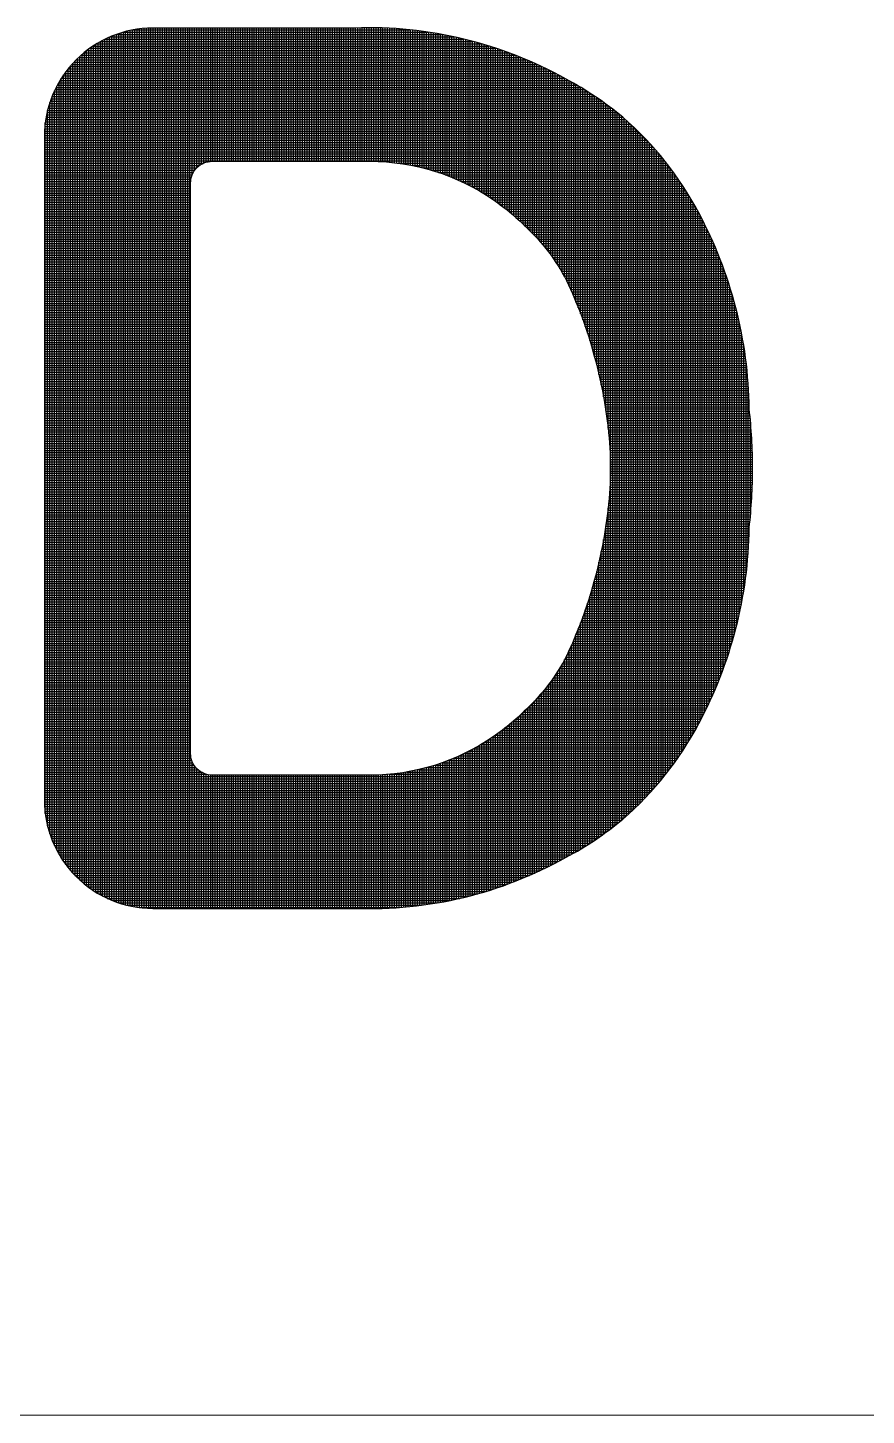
# Model space of a CAD drawing. Extents: x 0 to 841, y 0 to 594.
# Drawn here: x 691.26 to 697.48, y 94.16 to 104.45 of the extents above; entities that cross this region are included whole.
import ezdxf

# ---------------------------------------------------------------- set-up
doc = ezdxf.new("R2010")
doc.units = 0
doc.header["$LTSCALE"] = 5
doc.header["$MEASUREMENT"] = 0
doc.layers.add('42', color=7, linetype='Continuous', lineweight=9)
doc.layers.add('한국지역난방기술주식회사 CI', color=7, linetype='Continuous')

# ---------------------------------------------------------------- blocks, each defined once
blk = doc.blocks.new('기술주CI')
at = {"layer": '한국지역난방기술주식회사 CI', "color": 242, "linetype": 'Continuous', "true_color": 0xd51c29}
for p, q in [((1062.323, 133.492), (1062.323, 145.351)), ((1062.324, 145.351), (1067.287, 145.351)), ((1062.355, 133.477), (1062.355, 145.366)), ((1062.387, 133.463), (1062.387, 145.38)), ((1062.393, 145.383), (1067.148, 145.383)), ((1062.418, 133.449), (1062.418, 145.394)), ((1062.45, 133.437), (1062.45, 145.406)), ((1062.474, 145.415), (1066.99, 145.415)), ((1062.482, 133.425), (1062.482, 145.418)), ((1062.514, 133.414), (1062.514, 145.429)), ((1062.546, 133.404), (1062.546, 145.439)), ((1062.571, 145.447), (1066.801, 145.447)), ((1062.577, 133.394), (1062.577, 145.448)), ((1062.609, 133.386), (1062.609, 145.457)), ((1062.641, 133.378), (1062.641, 145.465)), ((1062.672, 133.371), (1062.672, 145.472)), ((1062.704, 145.478), (1066.551, 145.478)), ((1062.704, 133.364), (1062.704, 145.478)), ((1062.736, 133.359), (1062.736, 145.484)), ((1062.768, 133.354), (1062.768, 145.489)), ((1062.799, 133.349), (1062.799, 145.494)), ((1062.831, 133.346), (1062.831, 145.497)), ((1062.863, 133.343), (1062.863, 145.5)), ((1062.895, 133.341), (1062.895, 145.502)), ((1062.927, 133.339), (1062.927, 145.504)), ((1062.958, 133.338), (1062.958, 145.505)), ((1062.99, 133.338), (1062.99, 145.505)), ((1063.022, 133.338), (1063.022, 145.505)), ((1063.054, 133.338), (1063.054, 145.505)), ((1063.085, 133.338), (1063.085, 145.505)), ((1063.117, 133.338), (1063.117, 145.505)), ((1063.149, 133.338), (1063.149, 145.505)), ((1063.18, 133.338), (1063.18, 145.505)), ((1063.212, 133.338), (1063.212, 145.505)), ((1063.244, 133.338), (1063.244, 145.505)), ((1063.276, 133.338), (1063.276, 145.505)), ((1063.307, 133.338), (1063.307, 145.505)), ((1063.339, 133.338), (1063.339, 145.505)), ((1063.371, 133.338), (1063.371, 145.505)), ((1063.403, 133.338), (1063.403, 145.505)), ((1063.435, 133.338), (1063.435, 145.505)), ((1063.466, 133.338), (1063.466, 145.505)), ((1063.498, 133.338), (1063.498, 145.505)), ((1063.53, 143.48), (1063.53, 145.505)), ((1063.562, 143.537), (1063.562, 145.505)), ((1063.593, 143.575), (1063.593, 145.505)), ((1063.625, 143.603), (1063.625, 145.505)), ((1063.657, 143.624), (1063.657, 145.505)), ((1063.688, 143.639), (1063.688, 145.505)), ((1063.72, 143.651), (1063.72, 145.505)), ((1063.752, 143.658), (1063.752, 145.505)), ((1063.784, 143.663), (1063.784, 145.505)), ((1063.815, 143.663), (1063.815, 145.505)), ((1063.847, 143.663), (1063.847, 145.505)), ((1063.879, 143.663), (1063.879, 145.505)), ((1063.911, 143.663), (1063.911, 145.505)), ((1063.943, 143.663), (1063.943, 145.505)), ((1063.974, 143.663), (1063.974, 145.505)), ((1064.006, 143.663), (1064.006, 145.505)), ((1064.038, 143.663), (1064.038, 145.505)), ((1064.07, 143.663), (1064.07, 145.505)), ((1064.101, 143.663), (1064.101, 145.505)), ((1064.133, 143.663), (1064.133, 145.505)), ((1064.165, 143.663), (1064.165, 145.505)), ((1064.196, 143.663), (1064.196, 145.505)), ((1064.228, 143.663), (1064.228, 145.505)), ((1064.26, 143.663), (1064.26, 145.505)), ((1064.292, 143.663), (1064.292, 145.505)), ((1064.323, 143.663), (1064.323, 145.505)), ((1064.355, 143.663), (1064.355, 145.505)), ((1064.387, 143.663), (1064.387, 145.505)), ((1064.419, 143.663), (1064.419, 145.505)), ((1064.451, 143.663), (1064.451, 145.505)), ((1064.482, 143.663), (1064.482, 145.505)), ((1064.514, 143.663), (1064.514, 145.505)), ((1064.546, 143.663), (1064.546, 145.505)), ((1064.578, 143.663), (1064.578, 145.505)), ((1064.609, 143.663), (1064.609, 145.505)), ((1064.641, 143.663), (1064.641, 145.505)), ((1064.673, 143.663), (1064.673, 145.505)), ((1064.704, 143.663), (1064.704, 145.505)), ((1064.736, 143.663), (1064.736, 145.505)), ((1064.768, 143.663), (1064.768, 145.505)), ((1064.8, 143.663), (1064.8, 145.505)), ((1064.832, 143.663), (1064.832, 145.505)), ((1064.863, 143.663), (1064.863, 145.505)), ((1064.895, 143.663), (1064.895, 145.505)), ((1064.927, 143.663), (1064.927, 145.505)), ((1064.959, 143.663), (1064.959, 145.505)), ((1064.99, 143.663), (1064.99, 145.505)), ((1065.022, 143.663), (1065.022, 145.505)), ((1065.054, 143.663), (1065.054, 145.505)), ((1065.085, 143.663), (1065.085, 145.505)), ((1065.117, 143.663), (1065.117, 145.505)), ((1065.149, 143.663), (1065.149, 145.505)), ((1065.181, 143.663), (1065.181, 145.505)), ((1065.212, 143.663), (1065.212, 145.505)), ((1065.244, 143.663), (1065.244, 145.505)), ((1065.276, 143.663), (1065.276, 145.505)), ((1065.308, 143.663), (1065.308, 145.505)), ((1065.34, 143.663), (1065.34, 145.505)), ((1065.371, 143.663), (1065.371, 145.505)), ((1065.403, 143.663), (1065.403, 145.505)), ((1065.435, 143.663), (1065.435, 145.505)), ((1065.467, 143.663), (1065.467, 145.505)), ((1065.498, 143.663), (1065.498, 145.505)), ((1065.53, 143.663), (1065.53, 145.505)), ((1065.562, 143.663), (1065.562, 145.505)), ((1065.593, 143.663), (1065.593, 145.505)), ((1065.625, 143.663), (1065.625, 145.505)), ((1065.657, 143.663), (1065.657, 145.505)), ((1065.689, 143.663), (1065.689, 145.505)), ((1065.72, 143.663), (1065.72, 145.505)), ((1065.752, 143.663), (1065.752, 145.505)), ((1065.784, 143.663), (1065.784, 145.505)), ((1065.816, 143.663), (1065.816, 145.506)), ((1065.848, 143.663), (1065.848, 145.507)), ((1065.879, 143.663), (1065.879, 145.508)), ((1065.911, 143.663), (1065.911, 145.508)), ((1065.943, 143.663), (1065.943, 145.509)), ((1065.975, 143.663), (1065.975, 145.509)), ((1066.006, 143.663), (1066.006, 145.509)), ((1066.038, 143.663), (1066.038, 145.508)), ((1066.07, 143.662), (1066.07, 145.508)), ((1066.101, 143.661), (1066.101, 145.507)), ((1066.133, 143.66), (1066.133, 145.506)), ((1066.165, 143.658), (1066.165, 145.505)), ((1066.197, 143.656), (1066.197, 145.504)), ((1066.228, 143.654), (1066.228, 145.503)), ((1066.26, 143.651), (1066.26, 145.501)), ((1066.292, 143.648), (1066.292, 145.499)), ((1066.324, 143.644), (1066.324, 145.498)), ((1066.356, 143.64), (1066.356, 145.495)), ((1066.387, 143.636), (1066.387, 145.493)), ((1066.419, 143.632), (1066.419, 145.491)), ((1066.451, 143.627), (1066.451, 145.488)), ((1066.483, 143.622), (1066.483, 145.485)), ((1066.514, 143.616), (1066.514, 145.482)), ((1066.546, 143.611), (1066.546, 145.479)), ((1066.578, 143.604), (1066.578, 145.476)), ((1066.609, 143.598), (1066.609, 145.472)), ((1066.641, 143.591), (1066.641, 145.468)), ((1066.673, 143.584), (1066.673, 145.464)), ((1066.705, 143.576), (1066.705, 145.46)), ((1066.736, 143.568), (1066.736, 145.456)), ((1066.768, 143.559), (1066.768, 145.452)), ((1066.8, 143.551), (1066.8, 145.447)), ((1066.832, 143.542), (1066.832, 145.442)), ((1066.864, 143.532), (1066.864, 145.437)), ((1066.895, 143.522), (1066.895, 145.432)), ((1066.927, 143.512), (1066.927, 145.426)), ((1066.959, 143.501), (1066.959, 145.421)), ((1066.991, 143.49), (1066.991, 145.415)), ((1067.022, 143.478), (1067.022, 145.409)), ((1067.054, 143.467), (1067.054, 145.403)), ((1067.086, 143.454), (1067.086, 145.396)), ((1067.117, 143.442), (1067.117, 145.39)), ((1067.149, 143.428), (1067.149, 145.383)), ((1067.181, 143.415), (1067.181, 145.376)), ((1067.213, 143.401), (1067.213, 145.369)), ((1067.245, 143.386), (1067.245, 145.362)), ((1067.276, 143.371), (1067.276, 145.354)), ((1062.03, 145.161), (1067.911, 145.161)), ((1062.038, 133.676), (1062.038, 145.167)), ((1062.069, 145.193), (1067.823, 145.193)), ((1062.069, 133.65), (1062.069, 145.193)), ((1062.101, 133.626), (1062.101, 145.216)), ((1062.112, 145.225), (1067.73, 145.225)), ((1062.133, 133.604), (1062.133, 145.239)), ((1062.158, 145.256), (1067.631, 145.256)), ((1062.165, 133.583), (1062.165, 145.26)), ((1062.196, 133.562), (1062.196, 145.281)), ((1062.208, 145.288), (1067.526, 145.288)), ((1062.228, 133.543), (1062.228, 145.3)), ((1062.26, 133.525), (1062.26, 145.318)), ((1062.263, 145.32), (1067.412, 145.32)), ((1062.291, 133.508), (1062.291, 145.335)), ((1067.308, 143.356), (1067.308, 145.346)), ((1067.34, 143.34), (1067.34, 145.338)), ((1067.372, 143.324), (1067.372, 145.33)), ((1067.403, 143.307), (1067.403, 145.322)), ((1067.435, 143.29), (1067.435, 145.313)), ((1067.467, 143.272), (1067.467, 145.305)), ((1067.498, 143.254), (1067.498, 145.296)), ((1067.53, 143.235), (1067.53, 145.287)), ((1067.562, 143.216), (1067.562, 145.277)), ((1067.594, 143.196), (1067.594, 145.268)), ((1067.625, 143.175), (1067.625, 145.258)), ((1067.657, 143.154), (1067.657, 145.248)), ((1067.689, 143.133), (1067.689, 145.238)), ((1067.721, 143.11), (1067.721, 145.228)), ((1067.753, 143.088), (1067.753, 145.217)), ((1067.784, 143.064), (1067.784, 145.206)), ((1067.816, 143.04), (1067.816, 145.195)), ((1067.848, 143.016), (1067.848, 145.184)), ((1067.88, 142.991), (1067.88, 145.173)), ((1067.911, 142.965), (1067.911, 145.161)), ((1061.838, 144.971), (1068.363, 144.971)), ((1061.847, 133.861), (1061.847, 144.982)), ((1061.865, 145.002), (1068.295, 145.002)), ((1061.879, 133.826), (1061.879, 145.017)), ((1061.894, 145.034), (1068.224, 145.034)), ((1061.91, 133.792), (1061.91, 145.051)), ((1061.925, 145.066), (1068.151, 145.066)), ((1061.942, 133.76), (1061.942, 145.083)), ((1061.958, 145.098), (1068.074, 145.098)), ((1061.974, 133.73), (1061.974, 145.113)), ((1061.993, 145.129), (1067.994, 145.129)), ((1062.006, 133.702), (1062.006, 145.141)), ((1067.943, 142.938), (1067.943, 145.149)), ((1067.975, 142.911), (1067.975, 145.137)), ((1068.006, 142.883), (1068.006, 145.125)), ((1068.038, 142.854), (1068.038, 145.112)), ((1068.07, 142.825), (1068.07, 145.099)), ((1068.102, 142.794), (1068.102, 145.086)), ((1068.133, 142.763), (1068.133, 145.073)), ((1068.165, 142.731), (1068.165, 145.06)), ((1068.197, 142.7), (1068.197, 145.046)), ((1068.229, 142.669), (1068.229, 145.032)), ((1068.261, 142.636), (1068.261, 145.018)), ((1068.292, 142.603), (1068.292, 145.003)), ((1068.324, 142.568), (1068.324, 144.989)), ((1068.356, 142.531), (1068.356, 144.974)), ((1061.701, 144.78), (1068.731, 144.78)), ((1061.72, 134.033), (1061.72, 144.81)), ((1061.721, 144.812), (1068.673, 144.812)), ((1061.742, 144.843), (1068.614, 144.843)), ((1061.752, 133.985), (1061.752, 144.858)), ((1061.764, 144.875), (1068.554, 144.875)), ((1061.783, 133.941), (1061.783, 144.902)), ((1061.787, 144.907), (1068.493, 144.907)), ((1061.812, 144.939), (1068.429, 144.939)), ((1061.815, 133.9), (1061.815, 144.943)), ((1068.388, 142.494), (1068.388, 144.959)), ((1068.419, 142.455), (1068.419, 144.943)), ((1068.451, 142.414), (1068.451, 144.928)), ((1068.483, 142.371), (1068.483, 144.912)), ((1068.514, 142.327), (1068.514, 144.896)), ((1068.546, 142.28), (1068.546, 144.879)), ((1068.578, 142.231), (1068.578, 144.863)), ((1068.61, 142.179), (1068.61, 144.846)), ((1068.641, 142.125), (1068.641, 144.829)), ((1068.673, 142.067), (1068.673, 144.811)), ((1068.705, 142.006), (1068.705, 144.794)), ((1068.737, 141.939), (1068.737, 144.777)), ((1061.604, 144.59), (1069.049, 144.59)), ((1061.618, 144.621), (1069, 144.621)), ((1061.625, 134.207), (1061.625, 144.636)), ((1061.633, 144.653), (1068.95, 144.653)), ((1061.649, 144.685), (1068.897, 144.685)), ((1061.657, 134.143), (1061.657, 144.7)), ((1061.665, 144.716), (1068.844, 144.716)), ((1061.683, 144.748), (1068.788, 144.748)), ((1061.688, 134.085), (1061.688, 144.758)), ((1068.769, 141.868), (1068.769, 144.759)), ((1068.8, 141.794), (1068.8, 144.741)), ((1068.832, 141.718), (1068.832, 144.723)), ((1068.864, 141.639), (1068.864, 144.705)), ((1068.896, 141.557), (1068.896, 144.686)), ((1068.927, 141.471), (1068.927, 144.667)), ((1068.959, 141.381), (1068.959, 144.647)), ((1068.991, 141.287), (1068.991, 144.627)), ((1069.022, 141.188), (1069.022, 144.607)), ((1069.054, 141.082), (1069.054, 144.586)), ((1061.538, 144.399), (1069.319, 144.399)), ((1061.547, 144.431), (1069.277, 144.431)), ((1061.557, 144.463), (1069.234, 144.463)), ((1061.561, 134.368), (1061.561, 144.475)), ((1061.568, 144.494), (1069.189, 144.494)), ((1061.579, 144.526), (1069.144, 144.526)), ((1061.591, 144.558), (1069.097, 144.558)), ((1061.593, 134.281), (1061.593, 144.562)), ((1069.086, 140.97), (1069.086, 144.565)), ((1069.118, 140.849), (1069.118, 144.544)), ((1069.149, 140.718), (1069.149, 144.522)), ((1069.181, 140.573), (1069.181, 144.5)), ((1069.213, 140.409), (1069.213, 144.477)), ((1069.245, 140.217), (1069.245, 144.455)), ((1069.277, 139.974), (1069.277, 144.431)), ((1069.308, 134.436), (1069.308, 144.407)), ((1061.5, 144.208), (1069.55, 144.208)), ((1061.504, 144.24), (1069.515, 144.24)), ((1061.51, 144.272), (1069.479, 144.272)), ((1061.516, 144.304), (1069.44, 144.304)), ((1061.523, 144.336), (1069.401, 144.336)), ((1061.53, 144.367), (1069.36, 144.367)), ((1061.53, 134.478), (1061.53, 144.365)), ((1069.34, 134.46), (1069.34, 144.383)), ((1069.372, 134.484), (1069.372, 144.358)), ((1069.403, 134.51), (1069.403, 144.333)), ((1069.435, 134.535), (1069.435, 144.308)), ((1069.467, 134.561), (1069.467, 144.282)), ((1069.499, 134.588), (1069.499, 144.255)), ((1069.53, 134.616), (1069.53, 144.226)), ((1061.486, 144.05), (1069.717, 144.05)), ((1061.486, 144.018), (1069.749, 144.018)), ((1061.488, 144.081), (1069.685, 144.081)), ((1061.49, 144.113), (1069.653, 144.113)), ((1061.492, 144.145), (1069.619, 144.145)), ((1061.496, 144.177), (1069.585, 144.177)), ((1061.498, 134.648), (1061.498, 144.195)), ((1069.562, 134.645), (1069.562, 144.198)), ((1069.594, 134.674), (1069.594, 144.169)), ((1069.626, 134.704), (1069.626, 144.139)), ((1069.658, 134.734), (1069.658, 144.108)), ((1069.689, 134.765), (1069.689, 144.078)), ((1069.721, 134.797), (1069.721, 144.046)), ((1069.753, 134.829), (1069.753, 144.014)), ((1061.486, 143.986), (1069.78, 143.986)), ((1061.486, 143.954), (1069.81, 143.954)), ((1061.486, 143.923), (1069.839, 143.923)), ((1061.486, 143.891), (1069.868, 143.891)), ((1061.486, 143.859), (1069.897, 143.859)), ((1061.486, 143.828), (1069.925, 143.828)), ((1069.785, 134.862), (1069.785, 143.981)), ((1069.816, 134.895), (1069.816, 143.948)), ((1069.848, 134.929), (1069.848, 143.913)), ((1069.88, 134.964), (1069.88, 143.879)), ((1069.911, 135), (1069.911, 143.843)), ((1061.486, 143.796), (1069.953, 143.796)), ((1061.486, 143.764), (1069.98, 143.764)), ((1061.486, 143.732), (1070.006, 143.732)), ((1061.486, 143.701), (1070.032, 143.701)), ((1061.486, 143.669), (1070.058, 143.669)), ((1061.486, 143.637), (1063.683, 143.637)), ((1066.383, 143.637), (1070.083, 143.637)), ((1069.943, 135.036), (1069.943, 143.807)), ((1069.975, 135.073), (1069.975, 143.769)), ((1070.007, 135.111), (1070.007, 143.731)), ((1070.038, 135.15), (1070.038, 143.693)), ((1070.07, 135.19), (1070.07, 143.653)), ((1061.486, 143.605), (1063.629, 143.605)), ((1061.486, 143.574), (1063.592, 143.574)), ((1061.486, 143.542), (1063.565, 143.542)), ((1061.486, 143.51), (1063.544, 143.51)), ((1061.486, 143.478), (1063.529, 143.478)), ((1061.486, 143.446), (1063.518, 143.446)), ((1066.573, 143.605), (1070.107, 143.605)), ((1066.714, 143.574), (1070.132, 143.574)), ((1066.831, 143.542), (1070.155, 143.542)), ((1066.932, 143.51), (1070.179, 143.51)), ((1067.023, 143.478), (1070.202, 143.478)), ((1067.105, 143.446), (1070.224, 143.446)), ((1070.102, 135.231), (1070.102, 143.612)), ((1070.134, 135.272), (1070.134, 143.571)), ((1070.166, 135.315), (1070.166, 143.528)), ((1070.197, 135.358), (1070.197, 143.484)), ((1070.229, 135.403), (1070.229, 143.44)), ((1061.486, 143.415), (1063.511, 143.415)), ((1061.486, 143.383), (1063.507, 143.383)), ((1061.486, 143.351), (1063.506, 143.351)), ((1061.486, 143.319), (1063.506, 143.319)), ((1061.486, 143.288), (1063.506, 143.288)), ((1061.486, 143.256), (1063.506, 143.256)), ((1067.181, 143.415), (1070.246, 143.415)), ((1067.252, 143.383), (1070.268, 143.383)), ((1067.318, 143.351), (1070.289, 143.351)), ((1067.38, 143.319), (1070.31, 143.319)), ((1067.439, 143.288), (1070.331, 143.288)), ((1067.495, 143.256), (1070.351, 143.256)), ((1070.261, 135.449), (1070.261, 143.394)), ((1070.293, 135.496), (1070.293, 143.347)), ((1070.324, 135.545), (1070.324, 143.298)), ((1070.356, 135.595), (1070.356, 143.248)), ((1061.486, 143.224), (1063.506, 143.224)), ((1061.486, 143.193), (1063.506, 143.193)), ((1061.486, 143.161), (1063.506, 143.161)), ((1061.486, 143.129), (1063.506, 143.129)), ((1061.486, 143.097), (1063.506, 143.097)), ((1061.486, 143.066), (1063.506, 143.066)), ((1067.548, 143.224), (1070.371, 143.224)), ((1067.599, 143.193), (1070.391, 143.193)), ((1067.648, 143.161), (1070.41, 143.161)), ((1067.694, 143.129), (1070.428, 143.129)), ((1067.739, 143.097), (1070.447, 143.097)), ((1067.783, 143.066), (1070.465, 143.066)), ((1070.388, 135.646), (1070.388, 143.197)), ((1070.419, 135.699), (1070.419, 143.144)), ((1070.451, 135.753), (1070.451, 143.09)), ((1061.486, 143.034), (1063.506, 143.034)), ((1061.486, 143.002), (1063.506, 143.002)), ((1061.486, 142.97), (1063.506, 142.97)), ((1061.486, 142.939), (1063.506, 142.939)), ((1061.486, 142.907), (1063.506, 142.907)), ((1061.486, 142.875), (1063.506, 142.875)), ((1067.825, 143.034), (1070.483, 143.034)), ((1067.865, 143.002), (1070.5, 143.002)), ((1067.905, 142.97), (1070.517, 142.97)), ((1067.943, 142.939), (1070.534, 142.939)), ((1067.98, 142.907), (1070.551, 142.907)), ((1068.015, 142.875), (1070.568, 142.875)), ((1070.483, 135.81), (1070.483, 143.033)), ((1070.515, 135.868), (1070.515, 142.975)), ((1070.546, 135.928), (1070.546, 142.915)), ((1061.486, 142.843), (1063.506, 142.843)), ((1061.486, 142.811), (1063.506, 142.811)), ((1061.486, 142.78), (1063.506, 142.78)), ((1061.486, 142.748), (1063.506, 142.748)), ((1061.486, 142.716), (1063.506, 142.716)), ((1061.486, 142.684), (1063.506, 142.684)), ((1068.05, 142.843), (1070.584, 142.843)), ((1068.084, 142.811), (1070.6, 142.811)), ((1068.117, 142.78), (1070.616, 142.78)), ((1068.149, 142.748), (1070.632, 142.748)), ((1068.18, 142.716), (1070.647, 142.716)), ((1068.213, 142.684), (1070.662, 142.684)), ((1070.578, 135.988), (1070.578, 142.854)), ((1070.61, 136.051), (1070.61, 142.792)), ((1070.642, 136.116), (1070.642, 142.727)), ((1061.486, 142.653), (1063.506, 142.653)), ((1061.486, 142.621), (1063.506, 142.621)), ((1061.486, 142.589), (1063.506, 142.589)), ((1061.486, 142.557), (1063.506, 142.557)), ((1061.486, 142.526), (1063.506, 142.526)), ((1061.486, 142.494), (1063.506, 142.494)), ((1068.245, 142.653), (1070.677, 142.653)), ((1068.275, 142.621), (1070.692, 142.621)), ((1068.305, 142.589), (1070.706, 142.589)), ((1068.333, 142.557), (1070.72, 142.557)), ((1068.361, 142.526), (1070.734, 142.526)), ((1068.387, 142.494), (1070.748, 142.494)), ((1070.674, 136.183), (1070.674, 142.66)), ((1070.705, 136.252), (1070.705, 142.591)), ((1070.737, 136.323), (1070.737, 142.52)), ((1061.486, 142.462), (1063.506, 142.462)), ((1061.486, 142.431), (1063.506, 142.431)), ((1061.486, 142.399), (1063.506, 142.399)), ((1061.486, 142.367), (1063.506, 142.367)), ((1061.486, 142.335), (1063.506, 142.335)), ((1061.486, 142.304), (1063.506, 142.304)), ((1068.413, 142.462), (1070.762, 142.462)), ((1068.438, 142.431), (1070.775, 142.431)), ((1068.462, 142.399), (1070.788, 142.399)), ((1068.486, 142.367), (1070.801, 142.367)), ((1068.508, 142.335), (1070.814, 142.335)), ((1068.53, 142.304), (1070.826, 142.304)), ((1070.769, 136.397), (1070.769, 142.446)), ((1070.801, 136.474), (1070.801, 142.368)), ((1070.832, 136.555), (1070.832, 142.288)), ((1061.486, 142.272), (1063.506, 142.272)), ((1061.486, 142.24), (1063.506, 142.24)), ((1061.486, 142.208), (1063.506, 142.208)), ((1061.486, 142.176), (1063.506, 142.176)), ((1061.486, 142.145), (1063.506, 142.145)), ((1061.486, 142.113), (1063.506, 142.113)), ((1068.552, 142.272), (1070.839, 142.272)), ((1068.572, 142.24), (1070.851, 142.24)), ((1068.592, 142.208), (1070.862, 142.208)), ((1068.612, 142.176), (1070.874, 142.176)), ((1068.63, 142.145), (1070.885, 142.145)), ((1068.648, 142.113), (1070.897, 142.113)), ((1070.864, 136.639), (1070.864, 142.204)), ((1070.896, 136.727), (1070.896, 142.116)), ((1061.486, 142.081), (1063.506, 142.081)), ((1061.486, 142.049), (1063.506, 142.049)), ((1061.486, 142.018), (1063.506, 142.018)), ((1061.486, 141.986), (1063.506, 141.986)), ((1061.486, 141.954), (1063.506, 141.954)), ((1061.486, 141.922), (1063.506, 141.922)), ((1068.666, 142.081), (1070.908, 142.081)), ((1068.683, 142.049), (1070.919, 142.049)), ((1068.699, 142.018), (1070.929, 142.018)), ((1068.715, 141.986), (1070.94, 141.986)), ((1068.73, 141.954), (1070.95, 141.954)), ((1068.744, 141.922), (1070.96, 141.922)), ((1070.927, 136.82), (1070.927, 142.023)), ((1070.959, 136.919), (1070.959, 141.924)), ((1061.486, 141.891), (1063.506, 141.891)), ((1061.486, 141.859), (1063.506, 141.859)), ((1061.486, 141.827), (1063.506, 141.827)), ((1061.486, 141.796), (1063.506, 141.796)), ((1061.486, 141.764), (1063.506, 141.764)), ((1061.486, 141.732), (1063.506, 141.732)), ((1068.759, 141.891), (1070.97, 141.891)), ((1068.773, 141.859), (1070.979, 141.859)), ((1068.786, 141.827), (1070.989, 141.827)), ((1068.8, 141.796), (1070.998, 141.796)), ((1068.813, 141.764), (1071.007, 141.764)), ((1068.826, 141.732), (1071.016, 141.732)), ((1070.991, 137.024), (1070.991, 141.819)), ((1071.023, 137.137), (1071.023, 141.706)), ((1061.486, 141.7), (1063.506, 141.7)), ((1061.486, 141.669), (1063.506, 141.669)), ((1061.486, 141.637), (1063.506, 141.637)), ((1061.486, 141.605), (1063.506, 141.605)), ((1061.486, 141.573), (1063.506, 141.573)), ((1061.486, 141.542), (1063.506, 141.542)), ((1068.839, 141.7), (1071.024, 141.7)), ((1068.852, 141.669), (1071.033, 141.669)), ((1068.865, 141.637), (1071.041, 141.637)), ((1068.877, 141.605), (1071.049, 141.605)), ((1068.889, 141.573), (1071.057, 141.573)), ((1068.901, 141.542), (1071.065, 141.542)), ((1071.054, 137.259), (1071.054, 141.584)), ((1061.486, 141.51), (1063.506, 141.51)), ((1061.486, 141.478), (1063.506, 141.478)), ((1061.486, 141.446), (1063.506, 141.446)), ((1061.486, 141.414), (1063.506, 141.414)), ((1061.486, 141.383), (1063.506, 141.383)), ((1061.486, 141.351), (1063.506, 141.351)), ((1068.913, 141.51), (1071.072, 141.51)), ((1068.925, 141.478), (1071.08, 141.478)), ((1068.936, 141.446), (1071.087, 141.446)), ((1068.947, 141.414), (1071.094, 141.414)), ((1068.958, 141.383), (1071.1, 141.383)), ((1068.969, 141.351), (1071.107, 141.351)), ((1071.086, 137.394), (1071.086, 141.448)), ((1061.486, 141.319), (1063.506, 141.319)), ((1061.486, 141.287), (1063.506, 141.287)), ((1061.486, 141.256), (1063.506, 141.256)), ((1061.486, 141.224), (1063.506, 141.224)), ((1061.486, 141.192), (1063.506, 141.192)), ((1061.486, 141.16), (1063.506, 141.16)), ((1068.98, 141.319), (1071.113, 141.319)), ((1068.991, 141.287), (1071.12, 141.287)), ((1069.001, 141.256), (1071.126, 141.256)), ((1069.011, 141.224), (1071.132, 141.224)), ((1069.021, 141.192), (1071.137, 141.192)), ((1069.031, 141.16), (1071.143, 141.16)), ((1071.118, 137.547), (1071.118, 141.296)), ((1061.486, 141.129), (1063.506, 141.129)), ((1061.486, 141.097), (1063.506, 141.097)), ((1061.486, 141.065), (1063.506, 141.065)), ((1061.486, 141.034), (1063.506, 141.034)), ((1061.486, 141.002), (1063.506, 141.002)), ((1061.486, 140.97), (1063.506, 140.97)), ((1061.486, 140.938), (1063.506, 140.938)), ((1069.04, 141.129), (1071.148, 141.129)), ((1069.05, 141.097), (1071.153, 141.097)), ((1069.059, 141.065), (1071.158, 141.065)), ((1069.068, 141.034), (1071.163, 141.034)), ((1069.077, 141.002), (1071.168, 141.002)), ((1069.086, 140.97), (1071.172, 140.97)), ((1069.095, 140.938), (1071.176, 140.938)), ((1071.15, 137.724), (1071.15, 141.119)), ((1061.486, 140.907), (1063.506, 140.907)), ((1061.486, 140.875), (1063.506, 140.875)), ((1061.486, 140.843), (1063.506, 140.843)), ((1061.486, 140.811), (1063.506, 140.811)), ((1061.486, 140.779), (1063.506, 140.779)), ((1061.486, 140.748), (1063.506, 140.748)), ((1069.103, 140.907), (1071.18, 140.907)), ((1069.111, 140.875), (1071.184, 140.875)), ((1069.119, 140.843), (1071.188, 140.843)), ((1069.127, 140.811), (1071.192, 140.811)), ((1069.135, 140.779), (1071.195, 140.779)), ((1069.143, 140.748), (1071.198, 140.748)), ((1071.182, 137.945), (1071.182, 140.898)), ((1061.486, 140.716), (1063.506, 140.716)), ((1061.486, 140.684), (1063.506, 140.684)), ((1061.486, 140.652), (1063.506, 140.652)), ((1061.486, 140.621), (1063.506, 140.621)), ((1061.486, 140.589), (1063.506, 140.589)), ((1061.486, 140.557), (1063.506, 140.557)), ((1069.15, 140.716), (1071.201, 140.716)), ((1069.157, 140.684), (1071.204, 140.684)), ((1069.164, 140.652), (1071.207, 140.652)), ((1069.171, 140.621), (1071.209, 140.621)), ((1069.178, 140.589), (1071.212, 140.589)), ((1069.185, 140.557), (1071.214, 140.557)), ((1071.213, 138.277), (1071.213, 140.565)), ((1061.486, 140.525), (1063.506, 140.525)), ((1061.486, 140.494), (1063.506, 140.494)), ((1061.486, 140.462), (1063.506, 140.462)), ((1061.486, 140.43), (1063.506, 140.43)), ((1061.486, 140.399), (1063.506, 140.399)), ((1061.486, 140.367), (1063.506, 140.367)), ((1069.191, 140.525), (1071.216, 140.525)), ((1069.197, 140.494), (1071.218, 140.494)), ((1069.203, 140.462), (1071.219, 140.462)), ((1069.209, 140.43), (1071.221, 140.43)), ((1069.215, 140.399), (1071.222, 140.399)), ((1069.221, 140.367), (1071.223, 140.367)), ((1061.486, 140.335), (1063.506, 140.335)), ((1061.486, 140.303), (1063.506, 140.303)), ((1061.486, 140.272), (1063.506, 140.272)), ((1061.486, 140.24), (1063.506, 140.24)), ((1061.486, 140.208), (1063.506, 140.208)), ((1061.486, 140.176), (1063.506, 140.176)), ((1069.226, 140.335), (1071.224, 140.335)), ((1069.231, 140.303), (1071.225, 140.303)), ((1069.236, 140.272), (1071.226, 140.272)), ((1069.241, 140.24), (1071.226, 140.24)), ((1069.246, 140.208), (1071.23, 140.208)), ((1069.251, 140.176), (1071.233, 140.176)), ((1061.486, 140.145), (1063.506, 140.145)), ((1061.486, 140.113), (1063.506, 140.113)), ((1061.486, 140.081), (1063.506, 140.081)), ((1061.486, 140.049), (1063.506, 140.049)), ((1061.486, 140.017), (1063.506, 140.017)), ((1061.486, 139.986), (1063.506, 139.986)), ((1069.255, 140.145), (1071.236, 140.145)), ((1069.259, 140.113), (1071.239, 140.113)), ((1069.264, 140.081), (1071.242, 140.081)), ((1069.268, 140.049), (1071.245, 140.049)), ((1069.271, 140.017), (1071.248, 140.017)), ((1069.275, 139.986), (1071.25, 139.986)), ((1071.245, 138.794), (1071.245, 140.049)), ((1061.486, 139.954), (1063.506, 139.954)), ((1061.486, 139.922), (1063.506, 139.922)), ((1061.486, 139.89), (1063.506, 139.89)), ((1061.486, 139.859), (1063.506, 139.859)), ((1061.486, 139.827), (1063.506, 139.827)), ((1061.486, 139.795), (1063.506, 139.795)), ((1069.279, 139.954), (1071.253, 139.954)), ((1069.282, 139.922), (1071.255, 139.922)), ((1069.285, 139.89), (1071.257, 139.89)), ((1069.288, 139.859), (1071.259, 139.859)), ((1069.291, 139.827), (1071.261, 139.827)), ((1069.293, 139.795), (1071.262, 139.795)), ((1061.486, 139.764), (1063.506, 139.764)), ((1061.486, 139.732), (1063.506, 139.732)), ((1061.486, 139.7), (1063.506, 139.7)), ((1061.486, 139.668), (1063.506, 139.668)), ((1061.486, 139.637), (1063.506, 139.637)), ((1061.486, 139.605), (1063.506, 139.605)), ((1069.295, 139.764), (1071.264, 139.764)), ((1069.297, 139.732), (1071.265, 139.732)), ((1069.299, 139.7), (1071.267, 139.7)), ((1069.301, 139.668), (1071.268, 139.668)), ((1069.302, 139.637), (1071.269, 139.637)), ((1069.304, 139.605), (1071.27, 139.605)), ((1061.486, 139.573), (1063.506, 139.573)), ((1061.486, 139.541), (1063.506, 139.541)), ((1061.486, 139.51), (1063.506, 139.51)), ((1061.486, 139.478), (1063.506, 139.478)), ((1061.486, 139.446), (1063.506, 139.446)), ((1061.486, 139.414), (1063.506, 139.414)), ((1069.305, 139.573), (1071.27, 139.573)), ((1069.306, 139.541), (1071.271, 139.541)), ((1069.306, 139.51), (1071.271, 139.51)), ((1069.307, 139.478), (1071.272, 139.478)), ((1069.307, 139.446), (1071.272, 139.446)), ((1069.307, 139.414), (1071.272, 139.414)), ((1061.486, 139.382), (1063.506, 139.382)), ((1061.486, 139.351), (1063.506, 139.351)), ((1061.486, 139.319), (1063.506, 139.319)), ((1061.486, 139.287), (1063.506, 139.287)), ((1061.486, 139.255), (1063.506, 139.255)), ((1061.486, 139.224), (1063.506, 139.224)), ((1069.303, 139.224), (1071.269, 139.224)), ((1069.304, 139.255), (1071.27, 139.255)), ((1069.305, 139.287), (1071.271, 139.287)), ((1069.306, 139.319), (1071.271, 139.319)), ((1069.307, 139.382), (1071.272, 139.382)), ((1069.307, 139.351), (1071.272, 139.351)), ((1061.486, 139.192), (1063.506, 139.192)), ((1061.486, 139.16), (1063.506, 139.16)), ((1061.486, 139.128), (1063.506, 139.128)), ((1061.486, 139.097), (1063.506, 139.097)), ((1061.486, 139.065), (1063.506, 139.065)), ((1061.486, 139.033), (1063.506, 139.033)), ((1069.292, 139.033), (1071.262, 139.033)), ((1069.294, 139.065), (1071.263, 139.065)), ((1069.297, 139.097), (1071.265, 139.097)), ((1069.299, 139.128), (1071.266, 139.128)), ((1069.3, 139.16), (1071.267, 139.16)), ((1069.302, 139.192), (1071.268, 139.192)), ((1061.486, 139.002), (1063.506, 139.002)), ((1061.486, 138.97), (1063.506, 138.97)), ((1061.486, 138.938), (1063.506, 138.938)), ((1061.486, 138.906), (1063.506, 138.906)), ((1061.486, 138.875), (1063.506, 138.875)), ((1061.486, 138.843), (1063.506, 138.843)), ((1069.273, 138.843), (1071.249, 138.843)), ((1069.277, 138.875), (1071.251, 138.875)), ((1069.277, 134.412), (1069.277, 138.869)), ((1069.28, 138.906), (1071.254, 138.906)), ((1069.284, 138.938), (1071.256, 138.938)), ((1069.287, 138.97), (1071.258, 138.97)), ((1069.289, 139.002), (1071.26, 139.002)), ((1061.486, 138.811), (1063.506, 138.811)), ((1061.486, 138.779), (1063.506, 138.779)), ((1061.486, 138.748), (1063.506, 138.748)), ((1061.486, 138.716), (1063.506, 138.716)), ((1061.486, 138.684), (1063.506, 138.684)), ((1061.486, 138.652), (1063.506, 138.652)), ((1069.249, 138.652), (1071.231, 138.652)), ((1069.253, 138.684), (1071.235, 138.684)), ((1069.258, 138.716), (1071.238, 138.716)), ((1069.262, 138.748), (1071.241, 138.748)), ((1069.266, 138.779), (1071.244, 138.779)), ((1069.27, 138.811), (1071.246, 138.811)), ((1061.486, 138.62), (1063.506, 138.62)), ((1061.486, 138.589), (1063.506, 138.589)), ((1061.486, 138.557), (1063.506, 138.557)), ((1061.486, 138.525), (1063.506, 138.525)), ((1061.486, 138.493), (1063.506, 138.493)), ((1061.486, 138.462), (1063.506, 138.462)), ((1069.218, 138.462), (1071.223, 138.462)), ((1069.223, 138.493), (1071.224, 138.493)), ((1069.229, 138.525), (1071.225, 138.525)), ((1069.234, 138.557), (1071.225, 138.557)), ((1069.239, 138.589), (1071.226, 138.589)), ((1069.244, 138.62), (1071.228, 138.62)), ((1069.245, 134.388), (1069.245, 138.626)), ((1061.486, 138.43), (1063.506, 138.43)), ((1061.486, 138.398), (1063.506, 138.398)), ((1061.486, 138.367), (1063.506, 138.367)), ((1061.486, 138.335), (1063.506, 138.335)), ((1061.486, 138.303), (1063.506, 138.303)), ((1061.486, 138.271), (1063.506, 138.271)), ((1069.181, 134.343), (1069.181, 138.27)), ((1069.182, 138.271), (1071.213, 138.271)), ((1069.188, 138.303), (1071.215, 138.303)), ((1069.194, 138.335), (1071.217, 138.335)), ((1069.2, 138.367), (1071.219, 138.367)), ((1069.206, 138.398), (1071.22, 138.398)), ((1069.212, 138.43), (1071.221, 138.43)), ((1069.213, 134.365), (1069.213, 138.434)), ((1061.486, 138.24), (1063.506, 138.24)), ((1061.486, 138.208), (1063.506, 138.208)), ((1061.486, 138.176), (1063.506, 138.176)), ((1061.486, 138.144), (1063.506, 138.144)), ((1061.486, 138.113), (1063.506, 138.113)), ((1061.486, 138.081), (1063.506, 138.081)), ((1069.139, 138.081), (1071.197, 138.081)), ((1069.147, 138.113), (1071.2, 138.113)), ((1069.149, 134.321), (1069.149, 138.125)), ((1069.154, 138.144), (1071.203, 138.144)), ((1069.161, 138.176), (1071.206, 138.176)), ((1069.168, 138.208), (1071.208, 138.208)), ((1069.175, 138.24), (1071.211, 138.24)), ((1061.486, 138.049), (1063.506, 138.049)), ((1061.486, 138.017), (1063.506, 138.017)), ((1061.486, 137.985), (1063.506, 137.985)), ((1061.486, 137.954), (1063.506, 137.954)), ((1061.486, 137.922), (1063.506, 137.922)), ((1061.486, 137.89), (1063.506, 137.89)), ((1069.086, 134.278), (1069.086, 137.873)), ((1069.091, 137.89), (1071.174, 137.89)), ((1069.099, 137.922), (1071.179, 137.922)), ((1069.108, 137.954), (1071.183, 137.954)), ((1069.116, 137.985), (1071.186, 137.985)), ((1069.118, 134.299), (1069.118, 137.994)), ((1069.124, 138.017), (1071.19, 138.017)), ((1069.132, 138.049), (1071.193, 138.049)), ((1061.486, 137.858), (1063.506, 137.858)), ((1061.486, 137.827), (1063.506, 137.827)), ((1061.486, 137.795), (1063.506, 137.795)), ((1061.486, 137.763), (1063.506, 137.763)), ((1061.486, 137.731), (1063.506, 137.731)), ((1061.486, 137.7), (1063.506, 137.7)), ((1069.036, 137.7), (1071.146, 137.7)), ((1069.046, 137.731), (1071.151, 137.731)), ((1069.054, 134.257), (1069.054, 137.761)), ((1069.055, 137.763), (1071.156, 137.763)), ((1069.064, 137.795), (1071.161, 137.795)), ((1069.073, 137.827), (1071.166, 137.827)), ((1069.082, 137.858), (1071.17, 137.858)), ((1061.486, 137.668), (1063.506, 137.668)), ((1061.486, 137.636), (1063.506, 137.636)), ((1061.486, 137.605), (1063.506, 137.605)), ((1061.486, 137.573), (1063.506, 137.573)), ((1061.486, 137.541), (1063.506, 137.541)), ((1061.486, 137.509), (1063.506, 137.509)), ((1068.975, 137.509), (1071.111, 137.509)), ((1068.986, 137.541), (1071.117, 137.541)), ((1068.991, 134.216), (1068.991, 137.556)), ((1068.996, 137.573), (1071.123, 137.573)), ((1069.006, 137.605), (1071.129, 137.605)), ((1069.017, 137.636), (1071.135, 137.636)), ((1069.022, 134.236), (1069.022, 137.655)), ((1069.026, 137.668), (1071.14, 137.668)), ((1061.486, 137.478), (1063.506, 137.478)), ((1061.486, 137.446), (1063.506, 137.446)), ((1061.486, 137.414), (1063.506, 137.414)), ((1061.486, 137.382), (1063.506, 137.382)), ((1061.486, 137.35), (1063.506, 137.35)), ((1061.486, 137.319), (1063.506, 137.319)), ((1068.908, 137.319), (1071.069, 137.319)), ((1068.919, 137.35), (1071.076, 137.35)), ((1068.927, 134.176), (1068.927, 137.372)), ((1068.931, 137.382), (1071.084, 137.382)), ((1068.942, 137.414), (1071.091, 137.414)), ((1068.953, 137.446), (1071.097, 137.446)), ((1068.959, 134.196), (1068.959, 137.462)), ((1068.964, 137.478), (1071.104, 137.478)), ((1061.486, 137.287), (1063.506, 137.287)), ((1061.486, 137.255), (1063.506, 137.255)), ((1061.486, 137.223), (1063.506, 137.223)), ((1061.486, 137.192), (1063.506, 137.192)), ((1061.486, 137.16), (1063.506, 137.16)), ((1061.486, 137.128), (1063.506, 137.128)), ((1068.832, 134.12), (1068.832, 137.125)), ((1068.833, 137.128), (1071.02, 137.128)), ((1068.846, 137.16), (1071.029, 137.16)), ((1068.859, 137.192), (1071.037, 137.192)), ((1068.864, 134.138), (1068.864, 137.204)), ((1068.871, 137.223), (1071.046, 137.223)), ((1068.884, 137.255), (1071.053, 137.255)), ((1068.896, 137.287), (1071.061, 137.287)), ((1068.896, 134.157), (1068.896, 137.286)), ((1061.486, 137.096), (1063.506, 137.096)), ((1061.486, 137.065), (1063.506, 137.065)), ((1061.486, 137.033), (1063.506, 137.033)), ((1061.486, 137.001), (1063.506, 137.001)), ((1061.486, 136.97), (1063.506, 136.97)), ((1061.486, 136.938), (1063.506, 136.938)), ((1068.752, 136.938), (1070.965, 136.938)), ((1068.766, 136.97), (1070.975, 136.97)), ((1068.769, 134.084), (1068.769, 136.975)), ((1068.78, 137.001), (1070.984, 137.001)), ((1068.794, 137.033), (1070.994, 137.033)), ((1068.8, 134.102), (1068.8, 137.048)), ((1068.807, 137.065), (1071.003, 137.065)), ((1068.82, 137.096), (1071.012, 137.096)), ((1061.486, 136.906), (1063.506, 136.906)), ((1061.486, 136.874), (1063.506, 136.874)), ((1061.486, 136.843), (1063.506, 136.843)), ((1061.486, 136.811), (1063.506, 136.811)), ((1061.486, 136.779), (1063.506, 136.779)), ((1061.486, 136.747), (1063.506, 136.747)), ((1068.658, 136.747), (1070.903, 136.747)), ((1068.673, 134.032), (1068.673, 136.776)), ((1068.675, 136.779), (1070.914, 136.779)), ((1068.692, 136.811), (1070.924, 136.811)), ((1068.705, 134.049), (1068.705, 136.837)), ((1068.708, 136.843), (1070.935, 136.843)), ((1068.723, 136.874), (1070.945, 136.874)), ((1068.737, 134.066), (1068.737, 136.903)), ((1068.738, 136.906), (1070.955, 136.906)), ((1061.486, 136.716), (1063.506, 136.716)), ((1061.486, 136.684), (1063.506, 136.684)), ((1061.486, 136.652), (1063.506, 136.652)), ((1061.486, 136.62), (1063.506, 136.62)), ((1061.486, 136.588), (1063.506, 136.588)), ((1061.486, 136.557), (1063.506, 136.557)), ((1068.542, 136.557), (1070.833, 136.557)), ((1068.546, 133.963), (1068.546, 136.563)), ((1068.563, 136.588), (1070.845, 136.588)), ((1068.578, 133.98), (1068.578, 136.612)), ((1068.583, 136.62), (1070.857, 136.62)), ((1068.603, 136.652), (1070.869, 136.652)), ((1068.61, 133.997), (1068.61, 136.663)), ((1068.622, 136.684), (1070.88, 136.684)), ((1068.64, 136.716), (1070.892, 136.716)), ((1068.641, 134.014), (1068.641, 136.718)), ((1061.486, 136.525), (1063.506, 136.525)), ((1061.486, 136.493), (1063.506, 136.493)), ((1061.486, 136.461), (1063.506, 136.461)), ((1061.486, 136.43), (1063.506, 136.43)), ((1061.486, 136.398), (1063.506, 136.398)), ((1061.486, 136.366), (1063.506, 136.366)), ((1068.388, 133.884), (1068.388, 136.349)), ((1068.402, 136.366), (1070.756, 136.366)), ((1068.419, 133.899), (1068.419, 136.388)), ((1068.427, 136.398), (1070.769, 136.398)), ((1068.451, 136.43), (1070.782, 136.43)), ((1068.451, 133.915), (1068.451, 136.429)), ((1068.475, 136.461), (1070.795, 136.461)), ((1068.483, 133.931), (1068.483, 136.472)), ((1068.498, 136.493), (1070.808, 136.493)), ((1068.514, 133.947), (1068.514, 136.516)), ((1068.521, 136.525), (1070.821, 136.525)), ((1061.486, 136.334), (1063.506, 136.334)), ((1061.486, 136.303), (1063.506, 136.303)), ((1061.486, 136.271), (1063.506, 136.271)), ((1061.486, 136.239), (1063.506, 136.239)), ((1061.486, 136.208), (1063.506, 136.208)), ((1061.486, 136.176), (1063.506, 136.176)), ((1068.229, 133.811), (1068.229, 136.174)), ((1068.23, 136.176), (1070.67, 136.176)), ((1068.261, 136.208), (1070.685, 136.208)), ((1068.261, 133.825), (1068.261, 136.207)), ((1068.291, 136.239), (1070.7, 136.239)), ((1068.292, 133.839), (1068.292, 136.24)), ((1068.32, 136.271), (1070.714, 136.271)), ((1068.324, 133.854), (1068.324, 136.275)), ((1068.348, 136.303), (1070.728, 136.303)), ((1068.356, 133.869), (1068.356, 136.311)), ((1068.375, 136.334), (1070.742, 136.334)), ((1061.486, 136.144), (1063.506, 136.144)), ((1061.486, 136.112), (1063.506, 136.112)), ((1061.486, 136.081), (1063.506, 136.081)), ((1061.486, 136.049), (1063.506, 136.049)), ((1061.486, 136.017), (1063.506, 136.017)), ((1061.486, 135.985), (1063.506, 135.985)), ((1061.486, 135.953), (1063.506, 135.953)), ((1067.999, 135.953), (1070.56, 135.953)), ((1068.006, 133.718), (1068.006, 135.96)), ((1068.035, 135.985), (1070.577, 135.985)), ((1068.038, 133.731), (1068.038, 135.989)), ((1068.069, 136.017), (1070.593, 136.017)), ((1068.07, 133.744), (1068.07, 136.018)), ((1068.102, 136.049), (1070.609, 136.049)), ((1068.102, 133.757), (1068.102, 136.048)), ((1068.133, 133.77), (1068.133, 136.08)), ((1068.134, 136.081), (1070.625, 136.081)), ((1068.165, 133.783), (1068.165, 136.112)), ((1068.166, 136.112), (1070.64, 136.112)), ((1068.197, 133.797), (1068.197, 136.143)), ((1068.198, 136.144), (1070.655, 136.144)), ((1061.486, 135.922), (1063.506, 135.922)), ((1061.486, 135.89), (1063.506, 135.89)), ((1061.486, 135.858), (1063.506, 135.858)), ((1061.486, 135.826), (1063.506, 135.826)), ((1061.486, 135.795), (1063.506, 135.795)), ((1061.486, 135.763), (1063.506, 135.763)), ((1067.763, 135.763), (1070.457, 135.763)), ((1067.784, 133.637), (1067.784, 135.779)), ((1067.806, 135.795), (1070.475, 135.795)), ((1067.816, 133.648), (1067.816, 135.802)), ((1067.847, 135.826), (1070.492, 135.826)), ((1067.848, 133.659), (1067.848, 135.827)), ((1067.88, 133.67), (1067.88, 135.852)), ((1067.887, 135.858), (1070.51, 135.858)), ((1067.911, 133.682), (1067.911, 135.878)), ((1067.926, 135.89), (1070.527, 135.89)), ((1067.943, 133.694), (1067.943, 135.905)), ((1067.963, 135.922), (1070.543, 135.922)), ((1067.975, 133.706), (1067.975, 135.932)), ((1061.486, 135.731), (1063.506, 135.731)), ((1061.486, 135.699), (1063.506, 135.699)), ((1061.486, 135.668), (1063.506, 135.668)), ((1061.486, 135.636), (1063.506, 135.636)), ((1061.486, 135.604), (1063.506, 135.604)), ((1061.486, 135.573), (1063.506, 135.573)), ((1067.467, 133.538), (1067.467, 135.571)), ((1067.47, 135.573), (1070.342, 135.573)), ((1067.498, 133.547), (1067.498, 135.589)), ((1067.524, 135.604), (1070.362, 135.604)), ((1067.53, 133.556), (1067.53, 135.608)), ((1067.562, 133.566), (1067.562, 135.627)), ((1067.576, 135.636), (1070.382, 135.636)), ((1067.594, 133.575), (1067.594, 135.647)), ((1067.625, 133.585), (1067.625, 135.668)), ((1067.626, 135.668), (1070.401, 135.668)), ((1067.657, 133.595), (1067.657, 135.689)), ((1067.673, 135.699), (1070.42, 135.699)), ((1067.689, 133.605), (1067.689, 135.71)), ((1067.719, 135.731), (1070.439, 135.731)), ((1067.721, 133.615), (1067.721, 135.732)), ((1067.753, 133.626), (1067.753, 135.755)), ((1061.486, 135.541), (1063.506, 135.541)), ((1061.486, 135.509), (1063.506, 135.509)), ((1061.486, 135.477), (1063.506, 135.477)), ((1061.486, 135.446), (1063.508, 135.446)), ((1061.486, 135.414), (1063.514, 135.414)), ((1061.486, 135.382), (1063.523, 135.382)), ((1067.069, 135.382), (1070.214, 135.382)), ((1067.086, 133.447), (1067.086, 135.389)), ((1067.117, 133.453), (1067.117, 135.401)), ((1067.147, 135.414), (1070.236, 135.414)), ((1067.149, 133.46), (1067.149, 135.415)), ((1067.181, 133.467), (1067.181, 135.428)), ((1067.213, 133.474), (1067.213, 135.442)), ((1067.22, 135.446), (1070.258, 135.446)), ((1067.245, 133.481), (1067.245, 135.457)), ((1067.276, 133.489), (1067.276, 135.471)), ((1067.288, 135.477), (1070.28, 135.477)), ((1067.308, 133.497), (1067.308, 135.487)), ((1067.34, 133.505), (1067.34, 135.503)), ((1067.352, 135.509), (1070.301, 135.509)), ((1067.372, 133.513), (1067.372, 135.519)), ((1067.403, 133.521), (1067.403, 135.536)), ((1067.413, 135.541), (1070.322, 135.541)), ((1067.435, 133.529), (1067.435, 135.553)), ((1061.486, 135.35), (1063.535, 135.35)), ((1061.486, 135.319), (1063.553, 135.319)), ((1061.486, 135.287), (1063.576, 135.287)), ((1061.486, 135.255), (1063.607, 135.255)), ((1061.486, 135.223), (1063.65, 135.223)), ((1061.486, 135.191), (1063.722, 135.191)), ((1063.53, 133.338), (1063.53, 135.363)), ((1063.562, 133.338), (1063.562, 135.306)), ((1063.593, 133.338), (1063.593, 135.268)), ((1063.625, 133.338), (1063.625, 135.24)), ((1063.657, 133.338), (1063.657, 135.219)), ((1063.688, 133.338), (1063.688, 135.204)), ((1063.72, 133.338), (1063.72, 135.192)), ((1066.197, 133.339), (1066.197, 135.187)), ((1066.228, 133.34), (1066.228, 135.189)), ((1066.254, 135.191), (1070.071, 135.191)), ((1066.26, 133.342), (1066.26, 135.192)), ((1066.292, 133.343), (1066.292, 135.195)), ((1066.324, 133.345), (1066.324, 135.199)), ((1066.356, 133.347), (1066.356, 135.202)), ((1066.387, 133.35), (1066.387, 135.207)), ((1066.419, 133.352), (1066.419, 135.211)), ((1066.451, 133.355), (1066.451, 135.216)), ((1066.483, 133.358), (1066.483, 135.221)), ((1066.496, 135.223), (1070.096, 135.223)), ((1066.514, 133.361), (1066.514, 135.226)), ((1066.546, 133.364), (1066.546, 135.232)), ((1066.578, 133.367), (1066.578, 135.239)), ((1066.609, 133.371), (1066.609, 135.245)), ((1066.641, 133.375), (1066.641, 135.252)), ((1066.654, 135.255), (1070.121, 135.255)), ((1066.673, 133.379), (1066.673, 135.259)), ((1066.705, 133.383), (1066.705, 135.267)), ((1066.736, 133.387), (1066.736, 135.275)), ((1066.768, 133.391), (1066.768, 135.283)), ((1066.78, 135.287), (1070.145, 135.287)), ((1066.8, 133.396), (1066.8, 135.292)), ((1066.832, 133.401), (1066.832, 135.301)), ((1066.864, 133.406), (1066.864, 135.311)), ((1066.888, 135.319), (1070.168, 135.319)), ((1066.895, 133.411), (1066.895, 135.321)), ((1066.927, 133.417), (1066.927, 135.331)), ((1066.959, 133.422), (1066.959, 135.342)), ((1066.983, 135.35), (1070.191, 135.35)), ((1066.991, 133.428), (1066.991, 135.353)), ((1067.022, 133.434), (1067.022, 135.364)), ((1067.054, 133.44), (1067.054, 135.376)), ((1061.486, 135.16), (1070.046, 135.16)), ((1061.486, 135.128), (1070.02, 135.128)), ((1061.486, 135.096), (1069.994, 135.096)), ((1061.486, 135.064), (1069.967, 135.064)), ((1061.486, 135.033), (1069.94, 135.033)), ((1061.486, 135.001), (1069.912, 135.001)), ((1063.752, 133.338), (1063.752, 135.184)), ((1063.784, 133.338), (1063.784, 135.18)), ((1063.815, 133.338), (1063.815, 135.179)), ((1063.847, 133.338), (1063.847, 135.179)), ((1063.879, 133.338), (1063.879, 135.179)), ((1063.911, 133.338), (1063.911, 135.179)), ((1063.943, 133.338), (1063.943, 135.179)), ((1063.974, 133.338), (1063.974, 135.179)), ((1064.006, 133.338), (1064.006, 135.179)), ((1064.038, 133.338), (1064.038, 135.179)), ((1064.07, 133.338), (1064.07, 135.179)), ((1064.101, 133.338), (1064.101, 135.179)), ((1064.133, 133.338), (1064.133, 135.179)), ((1064.165, 133.338), (1064.165, 135.179)), ((1064.196, 133.338), (1064.196, 135.179)), ((1064.228, 133.338), (1064.228, 135.179)), ((1064.26, 133.338), (1064.26, 135.179)), ((1064.292, 133.338), (1064.292, 135.179)), ((1064.323, 133.338), (1064.323, 135.179)), ((1064.355, 133.338), (1064.355, 135.179)), ((1064.387, 133.338), (1064.387, 135.179)), ((1064.419, 133.338), (1064.419, 135.179)), ((1064.451, 133.338), (1064.451, 135.179)), ((1064.482, 133.338), (1064.482, 135.179)), ((1064.514, 133.338), (1064.514, 135.179)), ((1064.546, 133.338), (1064.546, 135.179)), ((1064.578, 133.338), (1064.578, 135.179)), ((1064.609, 133.338), (1064.609, 135.179)), ((1064.641, 133.338), (1064.641, 135.179)), ((1064.673, 133.338), (1064.673, 135.179)), ((1064.704, 133.338), (1064.704, 135.179)), ((1064.736, 133.338), (1064.736, 135.179)), ((1064.768, 133.338), (1064.768, 135.179)), ((1064.8, 133.338), (1064.8, 135.179)), ((1064.832, 133.338), (1064.832, 135.179)), ((1064.863, 133.338), (1064.863, 135.179)), ((1064.895, 133.338), (1064.895, 135.179)), ((1064.927, 133.338), (1064.927, 135.179)), ((1064.959, 133.338), (1064.959, 135.179)), ((1064.99, 133.338), (1064.99, 135.179)), ((1065.022, 133.338), (1065.022, 135.179)), ((1065.054, 133.338), (1065.054, 135.179)), ((1065.085, 133.338), (1065.085, 135.179)), ((1065.117, 133.338), (1065.117, 135.179)), ((1065.149, 133.338), (1065.149, 135.179)), ((1065.181, 133.338), (1065.181, 135.179)), ((1065.212, 133.338), (1065.212, 135.179)), ((1065.244, 133.338), (1065.244, 135.179)), ((1065.276, 133.338), (1065.276, 135.179)), ((1065.308, 133.338), (1065.308, 135.179)), ((1065.34, 133.338), (1065.34, 135.179)), ((1065.371, 133.338), (1065.371, 135.179)), ((1065.403, 133.338), (1065.403, 135.179)), ((1065.435, 133.338), (1065.435, 135.179)), ((1065.467, 133.338), (1065.467, 135.179)), ((1065.498, 133.338), (1065.498, 135.179)), ((1065.53, 133.338), (1065.53, 135.179)), ((1065.562, 133.338), (1065.562, 135.179)), ((1065.593, 133.338), (1065.593, 135.179)), ((1065.625, 133.338), (1065.625, 135.179)), ((1065.657, 133.338), (1065.657, 135.179)), ((1065.689, 133.338), (1065.689, 135.179)), ((1065.72, 133.338), (1065.72, 135.179)), ((1065.752, 133.338), (1065.752, 135.179)), ((1065.784, 133.337), (1065.784, 135.179)), ((1065.816, 133.336), (1065.816, 135.179)), ((1065.848, 133.336), (1065.848, 135.179)), ((1065.879, 133.335), (1065.879, 135.179)), ((1065.911, 133.335), (1065.911, 135.179)), ((1065.943, 133.334), (1065.943, 135.179)), ((1065.975, 133.334), (1065.975, 135.179)), ((1066.006, 133.334), (1066.006, 135.18)), ((1066.038, 133.335), (1066.038, 135.18)), ((1066.07, 133.335), (1066.07, 135.181)), ((1066.101, 133.336), (1066.101, 135.182)), ((1066.133, 133.337), (1066.133, 135.183)), ((1066.165, 133.338), (1066.165, 135.185)), ((1061.486, 134.969), (1069.884, 134.969)), ((1061.486, 134.938), (1069.855, 134.938)), ((1061.486, 134.906), (1069.826, 134.906)), ((1061.486, 134.874), (1069.796, 134.874)), ((1061.486, 134.842), (1069.766, 134.842)), ((1061.486, 134.811), (1069.735, 134.811)), ((1061.487, 134.779), (1069.703, 134.779)), ((1061.488, 134.747), (1069.67, 134.747)), ((1061.491, 134.715), (1069.638, 134.715)), ((1061.494, 134.684), (1069.604, 134.684)), ((1061.497, 134.652), (1069.57, 134.652)), ((1061.502, 134.62), (1069.534, 134.62)), ((1061.507, 134.588), (1069.499, 134.588)), ((1061.512, 134.556), (1069.461, 134.556)), ((1061.519, 134.525), (1069.422, 134.525)), ((1061.526, 134.493), (1069.383, 134.493)), ((1061.534, 134.461), (1069.342, 134.461)), ((1061.542, 134.429), (1069.3, 134.429)), ((1061.552, 134.398), (1069.258, 134.398)), ((1061.562, 134.366), (1069.214, 134.366)), ((1061.573, 134.334), (1069.169, 134.334)), ((1061.584, 134.302), (1069.123, 134.302)), ((1061.597, 134.271), (1069.076, 134.271)), ((1061.61, 134.239), (1069.027, 134.239)), ((1061.625, 134.207), (1068.977, 134.207)), ((1061.64, 134.176), (1068.926, 134.176)), ((1061.656, 134.144), (1068.873, 134.144)), ((1061.673, 134.112), (1068.819, 134.112)), ((1061.691, 134.08), (1068.762, 134.08)), ((1061.71, 134.049), (1068.704, 134.049)), ((1061.73, 134.017), (1068.646, 134.017)), ((1061.752, 133.985), (1068.587, 133.985)), ((1061.774, 133.953), (1068.527, 133.953)), ((1061.798, 133.922), (1068.464, 133.922)), ((1061.823, 133.89), (1068.399, 133.89)), ((1061.85, 133.858), (1068.332, 133.858)), ((1061.878, 133.826), (1068.263, 133.826)), ((1061.908, 133.794), (1068.191, 133.794)), ((1061.94, 133.763), (1068.116, 133.763)), ((1061.973, 133.731), (1068.039, 133.731)), ((1062.009, 133.699), (1067.957, 133.699)), ((1062.047, 133.667), (1067.872, 133.667)), ((1062.088, 133.636), (1067.781, 133.636)), ((1062.133, 133.604), (1067.686, 133.604)), ((1062.18, 133.572), (1067.584, 133.572)), ((1062.233, 133.541), (1067.475, 133.541)), ((1062.29, 133.509), (1067.356, 133.509)), ((1062.355, 133.477), (1067.226, 133.477)), ((1062.428, 133.445), (1067.079, 133.445)), ((1062.515, 133.414), (1066.909, 133.414)), ((1062.625, 133.382), (1066.698, 133.382)), ((1062.795, 133.35), (1066.39, 133.35))]:
    blk.add_line(p, q, dxfattribs=at)
at = {"layer": '한국지역난방기술주식회사 CI', "color": 242, "true_color": 0xd51c29}
for points in [[(1071.226, 138.603, 0.028108), (1071.272, 139.421, 0.028108), (1071.226, 140.24, 0.121011), (1070.528, 142.95, 0.092838), (1069.48, 144.271, 0.051264), (1068.696, 144.799, 0.137187), (1065.774, 145.505), (1062.986, 145.505, 0.414214), (1061.486, 144.005), (1061.486, 134.838, 0.414214), (1062.986, 133.338), (1065.774, 133.338, 0.137187), (1068.696, 134.044, 0.051264), (1069.48, 134.572, 0.092838), (1070.528, 135.892, 0.121011)], [(1068.174, 136.12, -0.049199), (1067.689, 135.71, -0.152118), (1065.985, 135.179), (1063.806, 135.179, -0.414214), (1063.506, 135.479), (1063.506, 143.363, -0.414214), (1063.806, 143.663), (1065.985, 143.663, -0.152118), (1067.689, 143.133, -0.049199), (1068.174, 142.722, -0.09307), (1068.73, 141.955, -0.07893), (1069.276, 139.982, -0.056261), (1069.276, 138.861, -0.07893), (1068.73, 136.888, -0.09307)]]:
    blk.add_lwpolyline(points, format="xyb", close=True, dxfattribs=at)

msp = doc.modelspace()

# ---------------------------------------------------------------- linework, layer by layer
at = {"layer": '42', "color": 7, "linetype": 'Continuous', "lineweight": 0}
msp.add_line((677, 94.163), (827, 94.163), dxfattribs=at)

# ---------------------------------------------------------------- block references
at = {"layer": '한국지역난방기술주식회사 CI', "xscale": 0.5364893087771634, "yscale": 0.5364893087771634, "zscale": 0.5364893087771634}
msp.add_blockref('기술주CI', (121.907, 26.386), dxfattribs=at)

doc.saveas('drawing.dxf')
